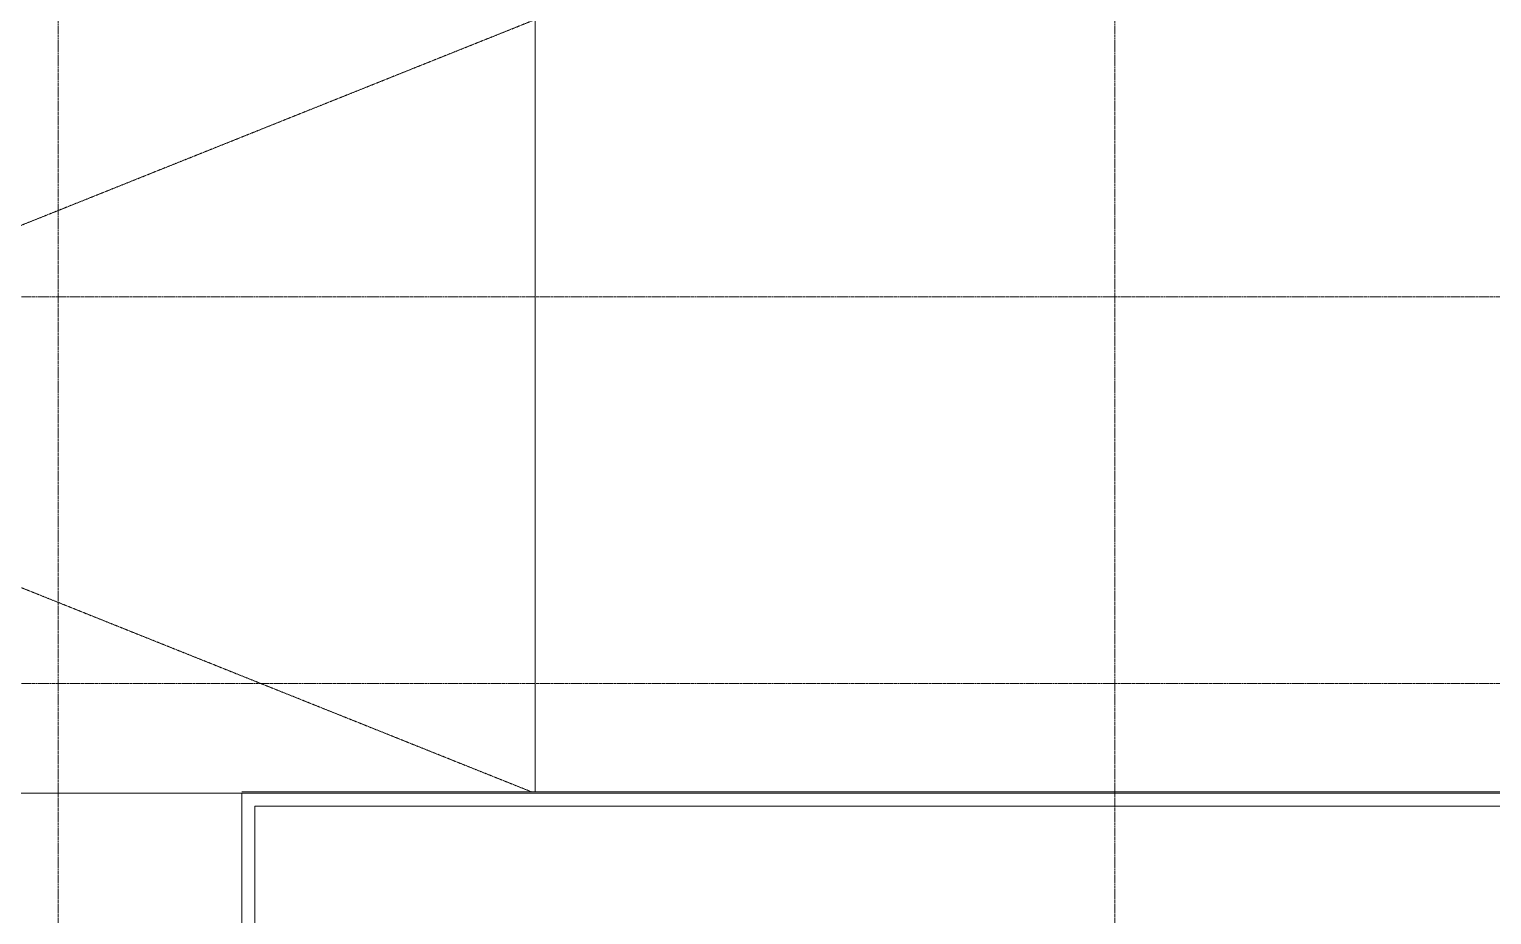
# Model space of a CAD drawing. Header units: millimetres. Extents: x 5356 to 209803, y -16346 to 109894.
# Drawn here: x 83328 to 94678, y 46644 to 53512 of the extents above; entities that cross this region are included whole.
import ezdxf

# ---------------------------------------------------------------- set-up
doc = ezdxf.new("R2010")
doc.units = ezdxf.units.MM
doc.linetypes.add('Dash', pattern=[6, 3, -3])
doc.linetypes.add('Grid Line', pattern=[22.225, 12.7, -3.175, 3.175, -3.175])
for name, color, linetype, lineweight in [('A-FLOR', 192, 'Continuous', 9), ('A-WALL', 113, 'Continuous', 9), ('C-PRKG', 70, 'Continuous', 9), ('C-PRKG-HDLN', 70, 'Dash', 9), ('S-GRID-1', 1, 'Grid Line', 9)]:
    doc.layers.add(name, color=color, linetype=linetype, lineweight=lineweight)

# ---------------------------------------------------------------- blocks, each defined once
blk = doc.blocks.new('BAI XE PCCC - BAI XE PCCC-1475173-TKCS_MB ĐỊNH VỊ MỐC TỌA ĐỘ CÔNG TRÌNH')
at = {"layer": 'C-PRKG'}
for p, q in [((15000, 10), (15000, 6000)), ((3685, 0), (12725, 0))]:
    blk.add_line(p, q, dxfattribs=at)
at = {"layer": 'C-PRKG-HDLN'}
for p, q in [((0, 6000), (14975, 10)), ((15000, 6000), (25, 10))]:
    blk.add_line(p, q, dxfattribs=at)

msp = doc.modelspace()

# ---------------------------------------------------------------- linework, layer by layer
at = {"layer": 'A-FLOR'}
msp.add_line((75937.6, 47586.3), (84977.6, 47586.3), dxfattribs=at)
at = {"layer": 'A-WALL'}
for p, q in [((84977.6, 47596.3), (99767.6, 47596.3)), ((84977.6, 46447.4), (84977.6, 47586.3)), ((84977.6, 47586.3), (99767.6, 47586.3)), ((85077.6, 47486.3), (85077.6, 46437.4)), ((99767.6, 47486.3), (85077.6, 47486.3))]:
    msp.add_line(p, q, dxfattribs=at)
at = {"layer": 'S-GRID-1'}
for p, q in [((83552.6, 20960.6), (83552.6, 80482.7)), ((91752.6, 20960.6), (91752.6, 80482.7)), ((131551.8, 51436.9), (29351.8, 51436.9)), ((131551.8, 48436.9), (29351.8, 48436.9))]:
    msp.add_line(p, q, dxfattribs=at)

# ---------------------------------------------------------------- block references
at = {"layer": 'C-PRKG'}
msp.add_blockref('BAI XE PCCC - BAI XE PCCC-1475173-TKCS_MB ĐỊNH VỊ MỐC TỌA ĐỘ CÔNG TRÌNH', (72252.6, 47586.3), dxfattribs=at)

doc.saveas('drawing.dxf')
